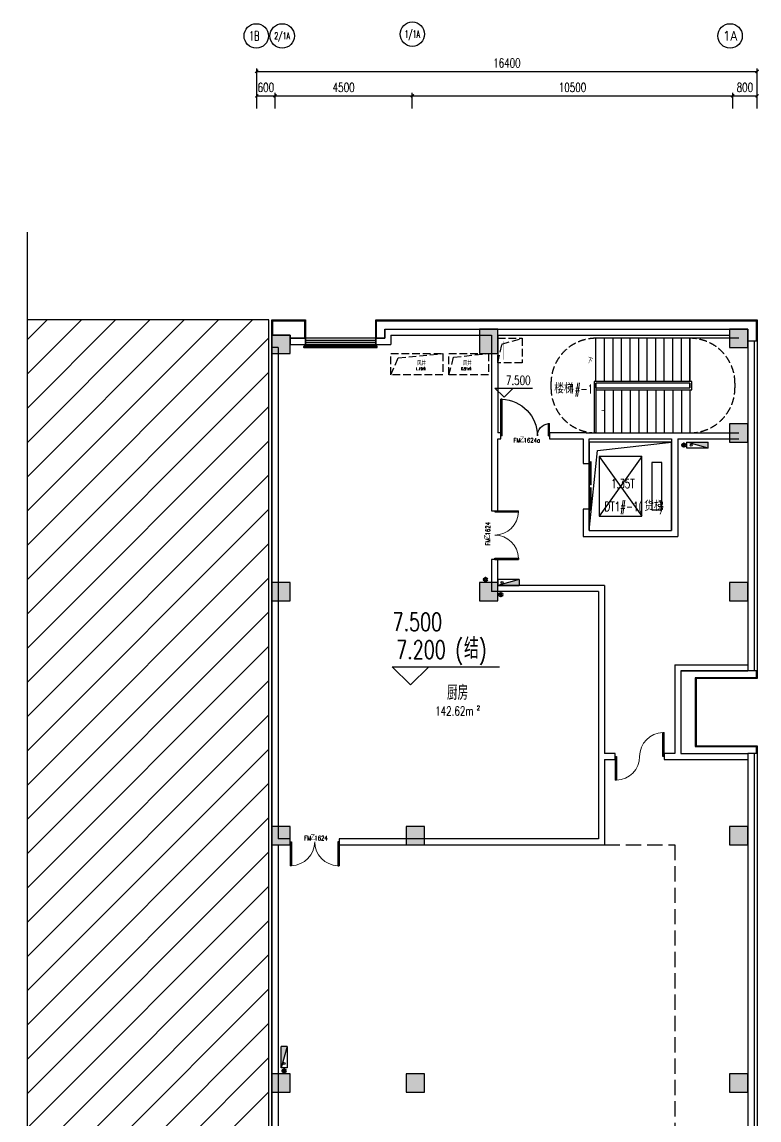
# Model space of a CAD drawing. Extents: x -474411 to 577939, y 0 to 1014176.
# Drawn here: x -92148 to -67990, y 806307 to 842282 of the extents above; entities that cross this region are included whole.
import ezdxf
from ezdxf.enums import TextEntityAlignment as Align

# ---------------------------------------------------------------- set-up
doc = ezdxf.new("R2010")
doc.units = 0
doc.header["$LTSCALE"] = 1000
doc.header["$MEASUREMENT"] = 0
doc.linetypes.add('DASH', pattern=[0.35, 0.25, -0.1])
doc.layers.get('Defpoints').update_dxf_attribs({"color": 210})
for name, color, linetype in [('A-AXIS-D', 1, 'Continuous'), ('A-AXIS-DP', 126, 'Continuous'), ('A-AXIS-SYMB', 3, 'Continuous'), ('A-CURTAIN', 134, 'Continuous'), ('A-HATCH-2', 251, 'Continuous'), ('A-HRAIL', 173, 'Continuous'), ('A-SFCE', 30, 'Continuous'), ('A-STAIR', 150, 'Continuous'), ('A-TEXT', 61, 'Continuous'), ('A-WINDOW', 140, 'Continuous'), ('A-防火门窗', 1, 'Continuous'), ('AS-COLN', 6, 'Continuous'), ('AS-WALL', 40, 'Continuous'), ('AS-结构边线层', 200, 'Continuous'), ('CURTWALL', 4, 'Continuous'), ('DIM_SYMB', 3, 'Continuous'), ('PUB_HATCH', 8, 'Continuous'), ('PUB_TEXT', 7, 'Continuous'), ('SB_ZF消火栓', 10, 'Continuous'), ('WINDOW', 4, 'Continuous'), ('建-房间', 7, 'Continuous'), ('建-文字', 7, 'Continuous'), ('建-标高', 3, 'Continuous'), ('建-窗', 4, 'Continuous'), ('建-箭头', 3, 'Continuous'), ('建-门窗编号', 7, 'Continuous')]:
    doc.layers.add(name, color=color, linetype=linetype)
doc.layers.add('LG-ZF消防', color=1, linetype='Continuous', lineweight=60)
doc.styles.add('_TCH_AXIS', font='COMPLEX', dxfattribs={"bigfont": 'GBCBIG'})
doc.styles.add('_TCH_DIM_T3', font='SIMPLEX', dxfattribs={"width": 0.705882, "bigfont": 'GBCBIG'})
doc.styles.add('A-AREA', font='SIMPLEX', dxfattribs={"bigfont": 'GBCBIG'})
doc.styles.add('A-STANDARD', font='SIMPLEX', dxfattribs={"bigfont": 'GBCBIG'})
doc.styles.add('A-WIN-LABEL', font='SIMPLEX', dxfattribs={"bigfont": 'GBCBIG'})
doc.dimstyles.new('_TCH_ARCH&&100', dxfattribs={"dimtxt": 297.5, "dimasz": 100, "dimexe": 100, "dimexo": 100, "dimgap": 126.25, "dimtad": 1, "dimdec": 0, "dimzin": 0, "dimdsep": 46, "dimtxsty": '_TCH_DIM_T3', "dimblk": 'ARCHTICK', "dimcen": 0.09, "dimclrt": 7, "dimazin": 2, "dimtfac": 1, "dimtdec": 0, "dimtix": 1, "dimtmove": 2, "dimatfit": 3, "dimfxl": 0, "dimtolj": 1, "dimtzin": 0, "dimarcsym": 0})

# ---------------------------------------------------------------- blocks, each defined once
blk = doc.blocks.new('43243')
at = {"layer": 'AS-结构边线层', "color": 8}
for points in [[(-83954, 741420), (-83954, 832020), (-83354, 832020), (-83354, 831920), (-82854, 831920), (-82854, 831720), (-80554, 831720), (-80554, 831920), (-80254, 831920), (-80254, 832220), (-68354, 832220), (-68354, 821020), (-70554, 821020), (-70554, 818320), (-68354, 818320), (-68354, 782920)], [(-73554, 825620), (-73290, 828240), (-70854, 828520)]]:
    blk.add_lwpolyline(points, dxfattribs=at)
at = {"layer": 'AS-结构边线层', "color": 8, "linetype": 'DASH'}
for points in [[(-76554, 831920), (-75754, 831920), (-75754, 831120), (-76554, 831120)], [(-78354, 831420), (-78354, 830720), (-80054, 830720), (-80054, 831420)], [(-76854, 831420), (-76854, 830720), (-78154, 830720), (-78154, 831420)]]:
    blk.add_lwpolyline(points, close=True, dxfattribs=at)
for points in [[(-76554, 831120), (-76420, 831730), (-75754, 831920)], [(-80054, 830720), (-79820, 831280), (-78354, 831420)], [(-78154, 830720), (-78000, 831300), (-76854, 831420)]]:
    blk.add_lwpolyline(points, dxfattribs=at)
at = {"layer": 'AS-结构边线层', "color": 8}
blk.add_lwpolyline([(-73554, 825620), (-70854, 825620), (-70854, 828520), (-73554, 828520)], close=True, dxfattribs=at)
blk = doc.blocks.new('234243242332')
at = {"layer": 'SB_ZF消火栓'}
for points in [[(-70354, 828520), (-69654, 828520), (-69654, 828320)], [(-76554, 823820), (-75854, 823820), (-75854, 824020)], [(-83654, 808020), (-83654, 808720), (-83454, 808720)]]:
    blk.add_hatch(color=8, dxfattribs=at).paths.add_polyline_path(points)
at = {"layer": 'LG-ZF消防', "color": 8, "linetype": 'Continuous'}
for centre in [(-70454, 828420), (-76954, 824016), (-76454, 823520), (-83554, 807920)]:
    blk.add_circle(centre, 50, dxfattribs=at)
at = {"layer": 'SB_ZF消火栓', "color": 8}
for p, q in [((-70354, 828320), (-70354, 828520)), ((-70354, 828520), (-69654, 828520)), ((-69654, 828320), (-70354, 828520)), ((-69654, 828320), (-69654, 828520)), ((-69654, 828320), (-70354, 828320)), ((-75854, 824020), (-76554, 824020)), ((-76554, 824020), (-76554, 823820)), ((-75854, 824020), (-76554, 823820)), ((-75854, 824020), (-75854, 823820)), ((-76554, 823820), (-75854, 823820)), ((-83654, 808020), (-83654, 808720)), ((-83454, 808720), (-83654, 808720)), ((-83454, 808720), (-83654, 808020)), ((-83454, 808720), (-83454, 808020)), ((-83454, 808020), (-83654, 808020))]:
    blk.add_line(p, q, dxfattribs=at)
for centre in [(-70214, 828420), (-76414, 823920), (-83554, 808160)]:
    blk.add_circle(centre, 32.5, dxfattribs=at)
blk = doc.blocks.new('w4324323333')
at = {"layer": 'AS-COLN', "color": 8}
for p, q in [((-76554, 832220), (-77154, 832220)), ((-77154, 832220), (-77154, 831420)), ((-76554, 831420), (-76554, 832220)), ((-68354, 832220), (-68954, 832220)), ((-68954, 832220), (-68954, 831620)), ((-68354, 831620), (-68354, 832220)), ((-83354, 832020), (-83954, 832020)), ((-83954, 832020), (-83954, 831420)), ((-83354, 831420), (-83354, 832020)), ((-83954, 831420), (-83354, 831420)), ((-77154, 831420), (-76554, 831420)), ((-68954, 831620), (-68354, 831620)), ((-68354, 829120), (-68954, 829120)), ((-68954, 829120), (-68954, 828520)), ((-68354, 828520), (-68354, 829120)), ((-68954, 828520), (-68354, 828520)), ((-83354, 823920), (-83954, 823920)), ((-83954, 823920), (-83954, 823320)), ((-83354, 823320), (-83354, 823920)), ((-76554, 823920), (-77154, 823920)), ((-77154, 823920), (-77154, 823320)), ((-76554, 823320), (-76554, 823920)), ((-68354, 823920), (-68954, 823920)), ((-68954, 823920), (-68954, 823320)), ((-68354, 823320), (-68354, 823920)), ((-83954, 823320), (-83354, 823320)), ((-77154, 823320), (-76554, 823320)), ((-68954, 823320), (-68354, 823320)), ((-83354, 815920), (-83954, 815920)), ((-83954, 815920), (-83954, 815320)), ((-83354, 815320), (-83354, 815920)), ((-78954, 815920), (-79554, 815920)), ((-79554, 815920), (-79554, 815320)), ((-78954, 815320), (-78954, 815920)), ((-68354, 815920), (-68954, 815920)), ((-68954, 815920), (-68954, 815320)), ((-68354, 815320), (-68354, 815920)), ((-83954, 815320), (-83354, 815320)), ((-79554, 815320), (-78954, 815320)), ((-68954, 815320), (-68354, 815320)), ((-83354, 807820), (-83954, 807820)), ((-83954, 807820), (-83954, 807220)), ((-83354, 807220), (-83354, 807820)), ((-78954, 807820), (-79554, 807820)), ((-79554, 807820), (-79554, 807220)), ((-78954, 807220), (-78954, 807820)), ((-68354, 807820), (-68954, 807820)), ((-68954, 807820), (-68954, 807220)), ((-68354, 807220), (-68354, 807820)), ((-83954, 807220), (-83354, 807220)), ((-79554, 807220), (-78954, 807220)), ((-68954, 807220), (-68354, 807220))]:
    blk.add_line(p, q, dxfattribs=at)
blk = doc.blocks.new('$DorLib2D$00000225')
at = {"color": 0}
for p, q in [((0.475, -0.001), (0.475, 0.752)), ((0.475, 0.752), (0.5, 0.752)), ((0.5, -0.001), (0.5, 0.752)), ((-0.5, 0), (-0.5, 0.252)), ((-0.475, 0.252), (-0.5, 0.252)), ((-0.475, 0), (-0.475, 0.252)), ((-0.475, 0), (-0.5, 0)), ((0.475, -0.001), (0.5, -0.001))]:
    blk.add_line(p, q, dxfattribs=at)
for centre, radius, start, end in [((0.505, -0.002), 0.755, 92.2493, 179.7238), ((-0.501, 0.003), 0.251, 359.7899, 84.0974)]:
    blk.add_arc(centre, radius, start, end, dxfattribs=at)
blk = doc.blocks.new('WINDOW2DLIB$DYNSTYLE$00000005')
at = {"color": 0}
for points in [[(-0.5, 0.5), (-0.5, -0.5)], [(-0.5, 0.5), (0.5, 0.5)], [(0.5, -0.5), (0.5, 0.5)], [(0.5, 0.167), (-0.5, 0.167)], [(0.5, -0.167), (-0.5, -0.167)], [(-0.5, -0.5), (0.5, -0.5)]]:
    blk.add_lwpolyline(points, dxfattribs=at)
blk = doc.blocks.new('$DORLIB2D$00000127')
at = {"color": 0}
for points in [[(-0.533, 0.795), (-0.533, 0.69)], [(-0.033, 0.795), (-0.533, 0.795)], [(-0.033, 0.795), (-0.033, 0.69)], [(0.533, 0.795), (0.033, 0.795)], [(0.033, 0.795), (0.033, 0.69)], [(0.533, 0.795), (0.533, 0.69)], [(-0.033, 0.69), (-0.533, 0.69)], [(0.5, 0.5), (-0.5, 0.5)], [(0.533, 0.69), (0.033, 0.69)]]:
    blk.add_lwpolyline(points, dxfattribs=at)
blk = doc.blocks.new('99平面图例外参$0$$LinePat$圆环')
at = {"color": 8}
for points in [[(0, 150), (300, 150)], [(0, 0), (300, 0)], [(0, -150), (300, -150)]]:
    blk.add_lwpolyline(points, dxfattribs=at)
blk.add_circle((150, 0), 150, dxfattribs=at)
blk = doc.blocks.new('_ArchTick')
at = {"color": 0, "linetype": 'ByBlock', "const_width": 0.4}
blk.add_lwpolyline([(-0.5, -0.5), (0.5, 0.5)], dxfattribs=at)
blk = doc.blocks.new('*D683')
at = {"layer": 'A-AXIS-D', "color": 0, "lineweight": -2}
for p, q in [((-84454, 839448), (-84454, 839962)), ((-84454, 839862), (-83854, 839862)), ((-83854, 839448), (-83854, 839962))]:
    blk.add_line(p, q, dxfattribs=at)
at = {"layer": 'Defpoints', "color": 0}
for p in [(-83854, 839862), (-84454, 839348), (-83854, 839348)]:
    blk.add_point(p, dxfattribs=at)
at = {"layer": 'A-AXIS-D', "color": 0, "lineweight": -2, "xscale": 100, "yscale": 100, "zscale": 100, "rotation": 180}
blk.add_blockref('_ArchTick', (-84454, 839862), dxfattribs=at)
at = {"layer": 'A-AXIS-D', "color": 0, "lineweight": -2, "xscale": 100, "yscale": 100, "zscale": 100}
blk.add_blockref('_ArchTick', (-83854, 839862), dxfattribs=at)
at = {"layer": 'A-AXIS-D', "color": 7, "insert": (-84154, 840137), "char_height": 297.5, "attachment_point": 5, "style": '_TCH_DIM_T3'}
blk.add_mtext('\\A1;600', dxfattribs=at)
blk = doc.blocks.new('*D684')
at = {"layer": 'A-AXIS-D', "color": 0, "lineweight": -2}
for p, q in [((-83854, 839448), (-83854, 839962)), ((-83854, 839862), (-79354, 839862)), ((-79354, 839448), (-79354, 839962))]:
    blk.add_line(p, q, dxfattribs=at)
at = {"layer": 'Defpoints', "color": 0}
for p in [(-79354, 839862), (-83854, 839348), (-79354, 839348)]:
    blk.add_point(p, dxfattribs=at)
at = {"layer": 'A-AXIS-D', "color": 0, "lineweight": -2, "xscale": 100, "yscale": 100, "zscale": 100, "rotation": 180}
blk.add_blockref('_ArchTick', (-83854, 839862), dxfattribs=at)
at = {"layer": 'A-AXIS-D', "color": 0, "lineweight": -2, "xscale": 100, "yscale": 100, "zscale": 100}
blk.add_blockref('_ArchTick', (-79354, 839862), dxfattribs=at)
at = {"layer": 'A-AXIS-D', "color": 7, "insert": (-81604, 840137), "char_height": 297.5, "attachment_point": 5, "style": '_TCH_DIM_T3'}
blk.add_mtext('\\A1;4500', dxfattribs=at)
blk = doc.blocks.new('*D685')
at = {"layer": 'A-AXIS-D', "color": 0, "lineweight": -2}
for p, q in [((-79354, 839448), (-79354, 839962)), ((-79354, 839862), (-68854, 839862)), ((-68854, 839448), (-68854, 839962))]:
    blk.add_line(p, q, dxfattribs=at)
at = {"layer": 'Defpoints', "color": 0}
for p in [(-68854, 839862), (-79354, 839348), (-68854, 839348)]:
    blk.add_point(p, dxfattribs=at)
at = {"layer": 'A-AXIS-D', "color": 0, "lineweight": -2, "xscale": 100, "yscale": 100, "zscale": 100, "rotation": 180}
blk.add_blockref('_ArchTick', (-79354, 839862), dxfattribs=at)
at = {"layer": 'A-AXIS-D', "color": 0, "lineweight": -2, "xscale": 100, "yscale": 100, "zscale": 100}
blk.add_blockref('_ArchTick', (-68854, 839862), dxfattribs=at)
at = {"layer": 'A-AXIS-D', "color": 7, "insert": (-74104, 840137), "char_height": 297.5, "attachment_point": 5, "style": '_TCH_DIM_T3'}
blk.add_mtext('\\A1;10500', dxfattribs=at)
blk = doc.blocks.new('*D686')
at = {"layer": 'A-AXIS-D', "color": 0, "lineweight": -2}
for p, q in [((-68854, 839448), (-68854, 839962)), ((-68854, 839862), (-68054, 839862)), ((-68054, 839448), (-68054, 839962))]:
    blk.add_line(p, q, dxfattribs=at)
at = {"layer": 'Defpoints', "color": 0}
for p in [(-68054, 839862), (-68854, 839348), (-68054, 839348)]:
    blk.add_point(p, dxfattribs=at)
at = {"layer": 'A-AXIS-D', "color": 0, "lineweight": -2, "xscale": 100, "yscale": 100, "zscale": 100, "rotation": 180}
blk.add_blockref('_ArchTick', (-68854, 839862), dxfattribs=at)
at = {"layer": 'A-AXIS-D', "color": 0, "lineweight": -2, "xscale": 100, "yscale": 100, "zscale": 100}
blk.add_blockref('_ArchTick', (-68054, 839862), dxfattribs=at)
at = {"layer": 'A-AXIS-D', "color": 7, "insert": (-68454, 840137), "char_height": 297.5, "attachment_point": 5, "style": '_TCH_DIM_T3'}
blk.add_mtext('\\A1;800', dxfattribs=at)
blk = doc.blocks.new('*D687')
at = {"layer": 'A-AXIS-D', "color": 0, "lineweight": -2}
for p, q in [((-84454, 839548), (-84454, 840762)), ((-68054, 839548), (-68054, 840762)), ((-84454, 840662), (-68054, 840662))]:
    blk.add_line(p, q, dxfattribs=at)
at = {"layer": 'Defpoints', "color": 0}
for p in [(-68054, 840662), (-84454, 839448), (-68054, 839448)]:
    blk.add_point(p, dxfattribs=at)
at = {"layer": 'A-AXIS-D', "color": 0, "lineweight": -2, "xscale": 100, "yscale": 100, "zscale": 100, "rotation": 180}
blk.add_blockref('_ArchTick', (-84454, 840662), dxfattribs=at)
at = {"layer": 'A-AXIS-D', "color": 0, "lineweight": -2, "xscale": 100, "yscale": 100, "zscale": 100}
blk.add_blockref('_ArchTick', (-68054, 840662), dxfattribs=at)
at = {"layer": 'A-AXIS-D', "color": 7, "insert": (-76254, 840937), "char_height": 297.5, "attachment_point": 5, "style": '_TCH_DIM_T3'}
blk.add_mtext('\\A1;16400', dxfattribs=at)

msp = doc.modelspace()

# ---------------------------------------------------------------- hatches: boundary and pattern name
at = {"layer": 'A-HATCH-2'}
h = msp.add_hatch(dxfattribs=at)
h.set_pattern_fill('ANSI31', color=8, scale=500)
h.set_pattern_definition([(45, (0, 0), (-561.266, 561.266), [])])
h.paths.add_polyline_path([(-84054.2, 832520), (-91980, 832520), (-91980, 741120), (-84054.2, 741120)])
at = {"layer": 'A-WINDOW'}
h = msp.add_hatch(dxfattribs=at)
h.set_pattern_fill('ANSI31', color=8, scale=100)
h.set_pattern_definition([(45, (0, 0), (-112.253202, 112.253202), [])])
edge = h.paths.add_edge_path()
edge.add_line((-91980, 835400), (-91980, 787330))
edge.add_line((-91980, 787330), (-91812, 787268.9))
edge.add_line((-91812, 787268.9), (-92148, 787209.6))
edge.add_line((-92148, 787209.6), (-91980, 787150))
edge.add_line((-91980, 787150), (-91980, 739080))
at = {"layer": 'PUB_HATCH'}
for points in [[(-77154.2, 831420), (-76554.2, 831420), (-76554.2, 832220), (-77154.2, 832220)], [(-68954.2, 831620), (-68354.2, 831620), (-68354.2, 832220), (-68954.2, 832220)], [(-83954.2, 831420), (-83354.2, 831420), (-83354.2, 832020), (-83954.2, 832020)], [(-68954.2, 828520), (-68354.2, 828520), (-68354.2, 829120), (-68954.2, 829120)], [(-83954.2, 823320), (-83354.2, 823320), (-83354.2, 823920), (-83954.2, 823920)], [(-77154.2, 823320), (-76554.2, 823320), (-76554.2, 823920), (-77154.2, 823920)], [(-68954.2, 823320), (-68354.2, 823320), (-68354.2, 823920), (-68954.2, 823920)], [(-83954.2, 815320), (-83354.2, 815320), (-83354.2, 815920), (-83954.2, 815920)], [(-79554.2, 815320), (-78954.2, 815320), (-78954.2, 815920), (-79554.2, 815920)], [(-68954.2, 815320), (-68354.2, 815320), (-68354.2, 815920), (-68954.2, 815920)], [(-83954.2, 807220), (-83354.2, 807220), (-83354.2, 807820), (-83954.2, 807820)], [(-79554.2, 807220), (-78954.2, 807220), (-78954.2, 807820), (-79554.2, 807820)], [(-68954.2, 807220), (-68354.2, 807220), (-68354.2, 807820), (-68954.2, 807820)]]:
    msp.add_hatch(color=8, dxfattribs=at).paths.add_polyline_path(points)

# ---------------------------------------------------------------- linework, layer by layer
for p, q in [((-76654.2, 826270), (-75874.2, 826270)), ((-76654.2, 826270), (-76654.2, 826230)), ((-76654.2, 826230), (-75874.2, 826230)), ((-75874.2, 826230), (-75874.2, 826270)), ((-76654.2, 824710), (-75874.2, 824710)), ((-76654.2, 824670), (-76654.2, 824710)), ((-76654.2, 824670), (-75874.2, 824670)), ((-75874.2, 824710), (-75874.2, 824670)), ((-71144.2, 818220), (-71144.2, 819000)), ((-71144.2, 819000), (-71104.2, 819000)), ((-71104.2, 818220), (-71104.2, 819000)), ((-72704.2, 818220), (-72704.2, 817440)), ((-72704.2, 818220), (-72664.2, 818220)), ((-72664.2, 818220), (-72664.2, 817440)), ((-71104.2, 818220), (-71144.2, 818220)), ((-72664.2, 817440), (-72704.2, 817440)), ((-83354.2, 815420), (-83354.2, 814640)), ((-83354.2, 815420), (-83314.2, 815420)), ((-83314.2, 815420), (-83314.2, 814640)), ((-81794.2, 815420), (-81794.2, 814640)), ((-81754.2, 815420), (-81794.2, 815420)), ((-81754.2, 815420), (-81754.2, 814640)), ((-83314.2, 814640), (-83354.2, 814640)), ((-81794.2, 814640), (-81754.2, 814640))]:
    msp.add_line(p, q)
at = {"lineweight": 13}
for centre, major_axis, start_param, end_param in [((-76654.2, 826250), (551.5, 551.5), 3.9269908, 5.4721433), ((-76654.2, 824690), (551.5, 551.5), 5.523431, 7.0685835), ((-71124.2, 818220), (-551.5, 551.5), -0.7597543, 0.7853982), ((-72684.2, 818220), (-551.5, 551.5), 2.3818383, 3.9269908), ((-83334.2, 815420), (551.5, 551.5), 3.9526347, 5.4977871), ((-81774.2, 815420), (551.5, 551.5), 2.3561945, 3.901347)]:
    msp.add_ellipse(centre, major_axis=major_axis, ratio=1, start_param=start_param, end_param=end_param, dxfattribs=at)
at = {"layer": 'A-AXIS-D', "color": 8}
for centre in [(-84469.1, 841826.1), (-83619.1, 841826.1), (-79354.2, 841882.3), (-68939.1, 841826.1)]:
    msp.add_circle(centre, 400, dxfattribs=at)
at = {"layer": 'A-AXIS-DP', "color": 8, "linetype": 'DASH'}
for p, q in [((-74809.5, 830445), (-74809.5, 830295)), ((-68779.5, 830445), (-68779.5, 830295))]:
    msp.add_line(p, q, dxfattribs=at)
for points in [[(-73334.5, 831920, 0.4142136), (-74809.5, 830445)], [(-70254.5, 831920, -0.4142136), (-68779.5, 830445)], [(-73334.5, 828820, -0.4142136), (-74809.5, 830295)], [(-70254.5, 828820, 0.4142136), (-68779.5, 830295)]]:
    msp.add_lwpolyline(points, format="xyb", dxfattribs=at)
at = {"layer": 'A-AXIS-SYMB', "color": 8}
msp.add_lwpolyline([(-91980, 835400), (-91980, 787330), (-91812, 787268.9), (-92148, 787209.6), (-91980, 787150), (-91980, 739080)], dxfattribs=at)
at = {"layer": 'A-CURTAIN', "color": 8}
for points in [[(-83954.2, 832020), (-83954.2, 832520), (-82854.2, 832520), (-82854.2, 831920)], [(-83924.2, 832020), (-83924.2, 832490), (-82884.2, 832490), (-82884.2, 831920)], [(-80554.2, 831920), (-80554.2, 832520), (-68054.2, 832520), (-68054.2, 831820)], [(-80524.2, 831920), (-80524.2, 832490), (-68084.2, 832490), (-68084.2, 831820)], [(-68084.2, 821020), (-68084.2, 820800), (-70084.2, 820800), (-70084.2, 818540), (-68084.2, 818540), (-68084.2, 818320)], [(-68054.2, 821020), (-68054.2, 820770), (-70054.2, 820770), (-70054.2, 818570), (-68054.2, 818570), (-68054.2, 818320)]]:
    msp.add_lwpolyline(points, dxfattribs=at)
at = {"layer": 'A-HATCH-2', "color": 8}
msp.add_lwpolyline([(-84054.2, 832520), (-91980, 832520), (-91980, 741120), (-84054.2, 741120)], close=True, dxfattribs=at)
at = {"layer": 'A-SFCE', "color": 8, "const_width": 5}
msp.add_lwpolyline([(-76554.2, 831820), (-76354.2, 831820), (-76354.2, 831220), (-76554.2, 831220)], dxfattribs=at)
at = {"layer": 'A-STAIR', "color": 8}
for p, q in [((-70254.5, 831920), (-73334.5, 831920)), ((-73334.5, 830505), (-73334.5, 831920)), ((-73054.5, 830505), (-73054.5, 831920)), ((-72774.5, 830505), (-72774.5, 831920)), ((-72494.5, 830505), (-72494.5, 831920)), ((-72214.5, 830505), (-72214.5, 831920)), ((-71934.5, 830505), (-71934.5, 831920)), ((-71654.5, 830505), (-71654.5, 831920)), ((-71374.5, 830505), (-71374.5, 831920)), ((-71094.5, 830505), (-71094.5, 831920)), ((-70814.5, 830505), (-70814.5, 831920)), ((-70534.5, 830505), (-70534.5, 831920)), ((-70254.5, 830505), (-70254.5, 831920)), ((-68654.5, 831920), (-70254.5, 831920)), ((-70254.5, 831920), (-70254.5, 830505)), ((-70194.5, 830505), (-73394.5, 830505)), ((-73394.5, 830505), (-73394.5, 828820)), ((-70254.5, 830445), (-73334.5, 830445)), ((-70254.5, 830445), (-73334.5, 830445)), ((-73334.5, 830445), (-73334.5, 828820)), ((-73334.5, 830295), (-73334.5, 830445)), ((-70254.5, 830295), (-70254.5, 830445)), ((-70254.5, 830445), (-70254.5, 830295)), ((-70194.5, 830235), (-70194.5, 830505)), ((-73334.5, 830295), (-70254.5, 830295)), ((-73334.5, 830295), (-73334.5, 830235)), ((-73334.5, 830295), (-70254.5, 830295)), ((-73334.5, 830295), (-73334.5, 830235)), ((-73334.5, 830235), (-73334.5, 828820)), ((-73334.5, 830235), (-70194.5, 830235)), ((-73054.5, 830235), (-73054.5, 828820)), ((-72774.5, 830235), (-72774.5, 828820)), ((-72494.5, 830235), (-72494.5, 828820)), ((-72214.5, 830235), (-72214.5, 828820)), ((-71934.5, 830235), (-71934.5, 828820)), ((-71654.5, 830235), (-71654.5, 828820)), ((-71374.5, 830235), (-71374.5, 828820)), ((-71094.5, 830235), (-71094.5, 828820)), ((-70814.5, 830235), (-70814.5, 828820)), ((-70534.5, 830235), (-70534.5, 828820)), ((-70254.5, 830235), (-70254.5, 828820)), ((-70254.5, 830235), (-70254.5, 828820)), ((-73334.5, 828820), (-73394.5, 828820)), ((-73334.5, 828820), (-70254.5, 828820)), ((-70254.5, 828820), (-68654.5, 828820)), ((-71829.2, 828045), (-73229.2, 828045)), ((-73229.2, 828045), (-73229.2, 826095)), ((-71829.2, 828045), (-73229.2, 826095)), ((-73229.2, 828045), (-71829.2, 826095)), ((-71829.2, 826095), (-71829.2, 828045)), ((-71179.2, 827845), (-71504.2, 827845)), ((-71504.2, 827845), (-71504.2, 826295)), ((-71179.2, 826295), (-71179.2, 827845)), ((-73229.2, 826095), (-71829.2, 826095)), ((-71504.2, 826295), (-71179.2, 826295))]:
    msp.add_line(p, q, dxfattribs=at)
at = {"layer": 'AS-WALL', "color": 8}
for p, q in [((-80254.2, 832220), (-76654.2, 832220)), ((-80254.2, 832220), (-80254.2, 831920)), ((-76654.2, 832220), (-68954.2, 832220)), ((-68954.2, 832220), (-68954.2, 832020)), ((-82854.2, 831920), (-83354.2, 831920)), ((-83354.2, 831920), (-83354.2, 831720)), ((-82854.2, 831720), (-82854.2, 831920)), ((-80254.2, 831920), (-80554.2, 831920)), ((-80554.2, 831920), (-80554.2, 831720)), ((-80054.2, 832020), (-76754.2, 832020)), ((-80054.2, 832020), (-80054.2, 831720)), ((-76754.2, 832020), (-76754.2, 828720)), ((-76554.2, 832020), (-76554.2, 828820)), ((-76554.2, 832020), (-68954.2, 832020)), ((-83954.2, 831620), (-83954.2, 815420)), ((-83754.2, 831620), (-83954.2, 831620)), ((-83754.2, 831620), (-83754.2, 815520)), ((-83354.2, 831720), (-82854.2, 831720)), ((-80554.2, 831720), (-80054.2, 831720)), ((-76754.2, 828720), (-76754.2, 826270)), ((-76454.2, 828820), (-76554.2, 828820)), ((-76554.2, 826270), (-76554.2, 828620)), ((-76554.2, 828620), (-76454.2, 828620)), ((-76454.2, 828620), (-76454.2, 828820)), ((-73654.2, 828820), (-74854.2, 828820)), ((-74854.2, 828820), (-74854.2, 828620)), ((-74854.2, 828620), (-73754.2, 828620)), ((-73754.2, 828620), (-73754.2, 827820)), ((-73654.2, 828820), (-70754.2, 828820)), ((-73554.2, 827820), (-73554.2, 828620)), ((-73554.2, 828620), (-70854.2, 828620)), ((-70854.2, 828620), (-70854.2, 825620)), ((-70754.2, 828820), (-68654.2, 828820)), ((-70654.2, 828620), (-70654.2, 825420)), ((-70654.2, 828620), (-68654.2, 828620)), ((-73754.2, 827820), (-73554.2, 827820)), ((-76754.2, 826270), (-76554.2, 826270)), ((-73554.2, 826320), (-73754.2, 826320)), ((-73754.2, 826320), (-73754.2, 825420)), ((-73554.2, 825620), (-73554.2, 826320)), ((-73754.2, 825420), (-70654.2, 825420)), ((-73554.2, 825620), (-70854.2, 825620)), ((-76554.2, 824670), (-76754.2, 824670)), ((-76754.2, 824670), (-76754.2, 823620)), ((-76554.2, 823820), (-76554.2, 824670)), ((-73254.2, 823620), (-76754.2, 823620)), ((-73054.2, 823820), (-76554.2, 823820)), ((-73254.2, 823620), (-73254.2, 818220)), ((-73054.2, 823820), (-73054.2, 818320)), ((-70754.2, 821220), (-70754.2, 818320)), ((-70754.2, 821220), (-68354.2, 821220)), ((-70554.2, 821020), (-70554.2, 818320)), ((-70554.2, 821020), (-68354.2, 821020)), ((-73254.2, 818220), (-73254.2, 815520)), ((-72704.2, 818320), (-73054.2, 818320)), ((-73054.2, 818120), (-73054.2, 815320)), ((-73054.2, 818120), (-72704.2, 818120)), ((-72704.2, 818120), (-72704.2, 818320)), ((-70754.2, 818320), (-71104.2, 818320)), ((-71104.2, 818320), (-71104.2, 818120)), ((-71104.2, 818120), (-70654.2, 818120)), ((-70654.2, 818120), (-68354.2, 818120)), ((-70554.2, 818320), (-68354.2, 818320)), ((-83954.2, 815420), (-83954.2, 792520)), ((-83354.2, 815520), (-83754.2, 815520)), ((-83754.2, 815320), (-83354.2, 815320)), ((-83754.2, 815320), (-83754.2, 792620)), ((-83354.2, 815320), (-83354.2, 815520)), ((-73254.2, 815520), (-81754.2, 815520)), ((-81754.2, 815520), (-81754.2, 815320)), ((-81754.2, 815320), (-73054.2, 815320))]:
    msp.add_line(p, q, dxfattribs=at)
at = {"layer": 'AS-WALL', "color": 8, "linetype": 'DASH', "ltscale": 2}
for p, q in [((-73054.2, 815320), (-70754.2, 815320)), ((-70754.2, 815320), (-70754.2, 793120))]:
    msp.add_line(p, q, dxfattribs=at)
at = {"layer": 'CURTWALL', "color": 8}
for p, q in [((-68054.2, 831820), (-68354.2, 831820)), ((-68154.2, 831820), (-68154.2, 821020)), ((-68054.2, 831820), (-68054.2, 821020)), ((-68054.2, 821020), (-68354.2, 821020)), ((-68054.2, 818320), (-68354.2, 818320)), ((-68154.2, 818320), (-68154.2, 783220)), ((-68054.2, 818320), (-68054.2, 783220))]:
    msp.add_line(p, q, dxfattribs=at)
at = {"layer": 'DIM_SYMB', "color": 8, "const_width": 20}
msp.add_lwpolyline([(-82230.4, 831649.4, 1), (-82227.3, 831629.6, 1)], format="xyb", close=True, dxfattribs=at)
at = {"layer": '建-标高', "color": 8}
for p, q in [((-76346.4, 829990), (-76646.4, 830290)), ((-76646.4, 830290), (-75416.4, 830290)), ((-76346.4, 829990), (-76046.4, 830290)), ((-79411.4, 820560), (-80011.4, 821160)), ((-80011.4, 821160), (-76491.4, 821160)), ((-79411.4, 820560), (-78811.4, 821160))]:
    msp.add_line(p, q, dxfattribs=at)
at = {"layer": '建-箭头', "color": 8}
msp.add_lwpolyline([(-73474.5, 831182.5, 0, 0, 0), (-69454.5, 831182.5, 0, 0, 0), (-69454.5, 829557.5, 0, 0, 0), (-73194.5, 829557.5, 0, 40, 0), (-73044.5, 829557.5, 0, 0, 0)], format="xyseb", dxfattribs=at)

# ---------------------------------------------------------------- block references
at = {"layer": 'A-HRAIL', "color": 8, "xscale": 0.1672916666666656, "yscale": 0.1666666666666667, "zscale": 0.1666666666666667, "rotation": 180}
for p in [(-82863, 831635), (-82812.8, 831635), (-82762.6, 831635), (-82712.4, 831635), (-82662.2, 831635), (-82612.1, 831635), (-82561.9, 831635), (-82511.7, 831635), (-82461.5, 831635), (-82411.3, 831635), (-82361.1, 831635), (-82310.9, 831635), (-82260.7, 831635), (-82210.6, 831635), (-82160.4, 831635), (-82110.2, 831635), (-82060, 831635), (-82009.8, 831635), (-81959.6, 831635), (-81909.4, 831635), (-81859.2, 831635), (-81809.1, 831635), (-81758.9, 831635), (-81708.7, 831635), (-81658.5, 831635), (-81608.3, 831635), (-81558.1, 831635), (-81507.9, 831635), (-81457.7, 831635), (-81407.6, 831635), (-81357.4, 831635), (-81307.2, 831635), (-81257, 831635), (-81206.8, 831635), (-81156.6, 831635), (-81106.4, 831635), (-81056.2, 831635), (-81006.1, 831635), (-80955.9, 831635), (-80905.7, 831635), (-80855.5, 831635), (-80805.3, 831635), (-80755.1, 831635), (-80704.9, 831635), (-80654.7, 831635), (-80604.6, 831635), (-80554.4, 831635), (-80504.2, 831635)]:
    msp.add_blockref('99平面图例外参$0$$LinePat$圆环', p, dxfattribs=at)
at = {"layer": 'A-WINDOW', "color": 8}
msp.add_blockref('43243', (0, 0), dxfattribs=at)
at = {"layer": 'A-防火门窗', "color": 8, "xscale": -1600, "yscale": 1600, "zscale": 200, "rotation": 359.9999999990061}
msp.add_blockref('$DorLib2D$00000225', (-75654.2, 828720), dxfattribs=at)
at = {"layer": 'AS-COLN', "color": 8}
msp.add_blockref('w4324323333', (0, 0), dxfattribs=at)
at = {"layer": 'SB_ZF消火栓', "color": 8, "linetype": 'Continuous'}
msp.add_blockref('234243242332', (0, 0), dxfattribs=at)
at = {"layer": 'WINDOW', "color": 8, "xscale": 1500, "yscale": 200, "zscale": 1500, "rotation": 269.9999999985503}
msp.add_blockref('$DORLIB2D$00000127', (-73654.2, 827070), dxfattribs=at)
at = {"layer": '建-窗', "color": 8, "xscale": -2299.999999992899, "yscale": 200, "zscale": 200, "rotation": 359.9999997342512}
msp.add_blockref('WINDOW2DLIB$DYNSTYLE$00000005', (-81704.2, 831820), dxfattribs=at)

# ---------------------------------------------------------------- texts
at = {"layer": 'A-TEXT', "color": 8, "style": 'A-STANDARD'}
for s, p in [('楼梯', (-74704.2, 830110)), ('货梯', (-71754.5, 826259.7))]:
    msp.add_text(s, height=337.59, dxfattribs=at).set_placement(p)
at = {"layer": 'A-TEXT', "color": 8, "style": 'A-STANDARD', "width": 0.705882}
for s, p in [('1#-1', (-74212.7, 830110)), ('DT1#-1(', (-73054.5, 826259.7)), (')', (-71263, 826259.7))]:
    msp.add_text(s, height=297.5, dxfattribs=at).set_placement(p)
at = {"layer": 'A-防火门窗', "color": 8, "style": 'A-AREA'}
for p in [(-79198.1, 831030), (-77698.1, 831030)]:
    msp.add_text('风井', height=144.68, dxfattribs=at).set_placement(p)
at = {"layer": 'A-防火门窗', "color": 8, "style": 'A-AREA', "width": 0.705882}
for s, height, p in [('1.19m', 89.25, (-79248.5, 830876.4)), ('2', 44.6, (-78972.5, 830928.9)), ('0.91m', 89.25, (-77754.5, 830876.4)), ('2', 44.6, (-77466.5, 830928.9))]:
    msp.add_text(s, height=height, dxfattribs=at).set_placement(p)
at = {"layer": 'PUB_TEXT', "color": 8, "style": '_TCH_AXIS'}
for s, height, width, p, p2 in [('1B ', 307.25, 0.551724, (-84703.2, 841672.5), (-84235, 841672.5)), ('2/1A', 219.77, 0.65625, (-83876.6, 841716.2), (-83361.5, 841716.2)), ('1/1A', 232.83, 0.65625, (-79608.8, 841765.9), (-79099.5, 841765.9))]:
    msp.add_text(s, height=height, dxfattribs=dict(at, width=width)).set_placement(p, p2, align=Align.FIT)
msp.add_text('1A', height=300.65, dxfattribs=at).set_placement((-69175.3, 841675.8), (-68702.9, 841675.8), align=Align.FIT)
at = {"layer": 'PUB_TEXT', "color": 8, "style": 'A-STANDARD', "width": 0.705882}
for s, height, p in [('7.500', 297.5, (-76286.4, 830395)), ('7.500', 595, (-80000, 822330)), ('(', 595, (-77940, 821420)), (')', 595, (-77168.5, 821420)), ('7.200', 595, (-79880, 821420))]:
    msp.add_text(s, height=height, dxfattribs=at).set_placement(p)
at = {"layer": 'PUB_TEXT', "color": 8, "style": 'A-STANDARD'}
msp.add_text('结', height=675.2, dxfattribs=at).set_placement((-77660, 821420))
at = {"layer": '建-房间', "color": 8, "style": 'A-AREA'}
msp.add_text('厨房', height=482.27, dxfattribs=at).set_placement((-78217.1, 820070))
at = {"layer": '建-房间', "color": 8, "style": 'A-AREA', "width": 0.705882}
for s, height, p in [('2', 148.8, (-77245, 819733.1)), ('142.62m', 297.5, (-78605, 819558.1))]:
    msp.add_text(s, height=height, dxfattribs=at).set_placement(p)
at = {"layer": '建-文字', "color": 8, "style": 'A-STANDARD'}
msp.add_text('下', height=168.8, rotation=339.92971, dxfattribs=at).set_placement((-73646.2, 831132.9))
at = {"layer": '建-文字', "color": 8, "style": 'A-STANDARD', "width": 0.705882}
msp.add_text('1.35T', height=297.5, dxfattribs=at).set_placement((-72840, 827010))
at = {"layer": '建-门窗编号', "color": 8, "style": 'A-WIN-LABEL', "width": 0.705882}
for s, p in [('FM', (-76040.6, 828502.5)), ('1624a', (-75707.7, 828502.5)), ('FM', (-82898.1, 815470)), ('1624', (-82565.2, 815470))]:
    msp.add_text(s, height=148.75, dxfattribs=at).set_placement(p)
at = {"layer": '建-门窗编号', "color": 8, "style": 'A-WIN-LABEL'}
for p in [(-75830.6, 828502.5), (-82688.1, 815470)]:
    msp.add_text('乙', height=168.8, dxfattribs=at).set_placement(p)
at = {"layer": '建-门窗编号', "color": 8, "style": 'A-WIN-LABEL', "width": 0.705882}
for s, p in [('1624', (-76804.2, 825458.9)), ('FM', (-76804.2, 825126.1))]:
    msp.add_text(s, height=148.75, rotation=90, dxfattribs=at).set_placement(p)
at = {"layer": '建-门窗编号', "color": 8, "style": 'A-WIN-LABEL'}
msp.add_text('乙', height=168.8, rotation=90, dxfattribs=at).set_placement((-76804.2, 825336.1))

# ---------------------------------------------------------------- dimensions: what is measured, and where the dimension line sits
at = {"layer": 'A-AXIS-D', "color": 8}
for base, p1, p2, picture, middle in [((-68054.2, 840661.7), (-84454.2, 839448.1), (-68054.2, 839448.1), '*D687', (-76254.2, 840936.7)), ((-83854.2, 839861.7), (-84454.2, 839348.1), (-83854.2, 839348.1), '*D683', (-84154.2, 840136.7)), ((-79354.2, 839861.7), (-83854.2, 839348.1), (-79354.2, 839348.1), '*D684', (-81604.2, 840136.7)), ((-68854.2, 839861.7), (-79354.2, 839348.1), (-68854.2, 839348.1), '*D685', (-74104.2, 840136.7)), ((-68054.2, 839861.7), (-68854.2, 839348.1), (-68054.2, 839348.1), '*D686', (-68454.2, 840136.7))]:
    dim = msp.add_linear_dim(base=base, p1=p1, p2=p2, angle=0, dimstyle='_TCH_ARCH&&100', override={"dimgap": 0}, dxfattribs=at)
    dim.commit()
    dim.dimension.update_dxf_attribs({"geometry": picture, "text_midpoint": middle, "dimtype": 161})

doc.saveas('drawing.dxf')
